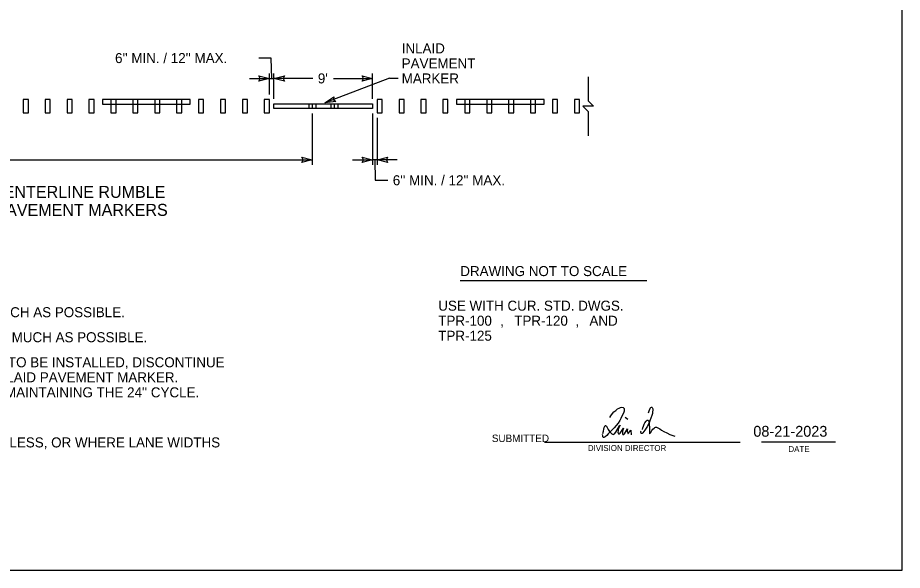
# Model space of a CAD drawing. Extents: x -1 to 1007, y -3 to 1000.
# Drawn here: x 21.4 to 42.77, y -3.17 to 10.18 of the extents above; entities that cross this region are included whole.
import ezdxf

# ---------------------------------------------------------------- set-up
doc = ezdxf.new("R2010")
doc.units = 0
for name, color, linetype in [('BR 2020 Reprint', 7, 'Continuous'), ('Level 1', 7, 'Continuous'), ('SB_STD_SEPIA', 7, 'Continuous'), ('TR 2024 Reprint', 7, 'Continuous')]:
    doc.layers.add(name, color=color, linetype=linetype)

msp = doc.modelspace()

# ---------------------------------------------------------------- linework, layer by layer
at = {"layer": 'Level 1'}
for p, q in [((27.525, 9.209), (27.223, 9.209)), ((27.535, 8.718), (27.525, 9.209)), ((27.48, 8.326), (27.48, 8.839)), ((27.59, 8.225), (27.59, 8.839)), ((29.972, 8.225), (29.972, 8.839)), ((26.996, 8.718), (27.48, 8.718)), ((27.48, 8.718), (27.59, 8.718)), ((28.532, 8.718), (27.59, 8.718)), ((29.03, 8.718), (29.972, 8.718)), ((30.378, 8.721), (30.589, 8.721)), ((35.177, 8.755), (35.177, 8.175)), ((28.432, 8.104), (28.432, 8.047)), ((28.432, 8.047), (28.432, 7.989)), ((28.516, 8.104), (28.516, 7.989)), ((28.601, 8.104), (28.601, 7.989)), ((28.961, 8.104), (28.961, 7.989)), ((29.046, 8.104), (29.046, 7.989)), ((29.13, 8.104), (29.13, 7.989)), ((28.516, 7.868), (28.516, 6.627)), ((29.972, 7.868), (29.972, 6.627)), ((30.082, 7.767), (30.082, 6.627)), ((20.395, 6.748), (28.516, 6.748)), ((29.488, 6.748), (29.972, 6.748)), ((30.082, 6.748), (29.972, 6.748)), ((30.027, 6.748), (30.037, 6.257)), ((30.566, 6.748), (30.082, 6.748)), ((30.037, 6.257), (30.339, 6.257))]:
    msp.add_line(p, q, dxfattribs=at)
for points in [[(-1.234, -3.166), (42.766, -3.166), (42.766, 23.535), (-1.234, 23.535)], [(27.48, 8.718), (27.226, 8.654), (27.258, 8.718), (27.226, 8.781)], [(27.59, 8.718), (27.844, 8.781), (27.813, 8.718), (27.844, 8.654)], [(29.972, 8.718), (29.718, 8.654), (29.75, 8.718), (29.718, 8.781)], [(21.535, 7.888), (21.658, 7.888), (21.658, 8.205), (21.535, 8.205)], [(22.064, 7.888), (22.187, 7.888), (22.187, 8.205), (22.064, 8.205)], [(22.593, 7.888), (22.717, 7.888), (22.717, 8.205), (22.593, 8.205)], [(23.122, 7.888), (23.246, 7.888), (23.246, 8.205), (23.122, 8.205)], [(23.449, 8.099), (25.566, 8.099), (25.566, 8.205), (23.449, 8.205)], [(23.652, 7.888), (23.775, 7.888), (23.775, 8.205), (23.652, 8.205)], [(24.181, 7.888), (24.304, 7.888), (24.304, 8.205), (24.181, 8.205)], [(24.71, 7.888), (24.834, 7.888), (24.834, 8.205), (24.71, 8.205)], [(25.24, 7.888), (25.363, 7.888), (25.363, 8.205), (25.24, 8.205)], [(25.769, 7.888), (25.892, 7.888), (25.892, 8.205), (25.769, 8.205)], [(26.298, 7.888), (26.422, 7.888), (26.422, 8.205), (26.298, 8.205)], [(26.827, 7.888), (26.951, 7.888), (26.951, 8.205), (26.827, 8.205)], [(27.357, 7.888), (27.48, 7.888), (27.48, 8.205), (27.357, 8.205)], [(28.822, 8.126), (29.036, 8.276), (29.029, 8.205), (29.082, 8.157)], [(30.082, 7.888), (30.206, 7.888), (30.206, 8.205), (30.082, 8.205)], [(30.611, 7.888), (30.735, 7.888), (30.735, 8.205), (30.611, 8.205)], [(31.141, 7.888), (31.264, 7.888), (31.264, 8.205), (31.141, 8.205)], [(31.67, 7.888), (31.793, 7.888), (31.793, 8.205), (31.67, 8.205)], [(31.996, 8.099), (34.113, 8.099), (34.113, 8.205), (31.996, 8.205)], [(32.199, 7.888), (32.323, 7.888), (32.323, 8.205), (32.199, 8.205)], [(32.728, 7.888), (32.852, 7.888), (32.852, 8.205), (32.728, 8.205)], [(33.258, 7.888), (33.381, 7.888), (33.381, 8.205), (33.258, 8.205)], [(33.787, 7.888), (33.91, 7.888), (33.91, 8.205), (33.787, 8.205)], [(34.316, 7.888), (34.44, 7.888), (34.44, 8.205), (34.316, 8.205)], [(34.845, 7.888), (34.969, 7.888), (34.969, 8.205), (34.845, 8.205)], [(28.516, 6.748), (28.262, 6.685), (28.294, 6.748), (28.262, 6.812)], [(29.972, 6.748), (29.718, 6.685), (29.75, 6.748), (29.718, 6.812)], [(30.082, 6.748), (30.336, 6.812), (30.305, 6.748), (30.336, 6.685)]]:
    msp.add_lwpolyline(points, close=True, dxfattribs=at)
for points in [[(30.378, 8.721), (28.822, 8.126)], [(35.177, 8.391), (35.177, 8.175), (35.305, 8.047), (35.048, 8.047), (35.177, 7.918), (35.177, 7.328)], [(27.59, 8.104), (29.972, 8.104), (29.972, 7.989), (27.59, 7.989), (27.59, 8.047), (27.59, 8.104)], [(32.085, 3.838), (36.597, 3.838)]]:
    msp.add_lwpolyline(points, dxfattribs=at)
at = {"layer": 'SB_STD_SEPIA'}
for p, q in [((34.127, -0.068), (38.853, -0.068)), ((41.156, -0.068), (39.367, -0.068))]:
    msp.add_line(p, q, dxfattribs=at)
at = {"layer": 'TR 2024 Reprint'}
msp.add_line((36.072, 0.537), (36.14, 0.483), dxfattribs=at)
for points in [[(35.703, 0.527), (35.727, 0.563), (35.764, 0.621), (35.802, 0.665), (35.844, 0.698), (35.885, 0.732), (35.927, 0.755), (35.963, 0.769), (35.994, 0.772), (36.027, 0.767), (36.048, 0.746), (36.051, 0.715), (36.049, 0.678), (36.031, 0.628), (36.003, 0.573), (35.967, 0.499), (35.944, 0.453), (35.904, 0.392), (35.855, 0.336), (35.806, 0.28), (35.717, 0.189), (35.663, 0.133), (35.626, 0.095), (35.59, 0.057), (35.561, 0.045), (35.543, 0.044), (35.533, 0.06), (35.53, 0.083), (35.525, 0.117)], [(36.637, 0.642), (36.653, 0.689), (36.666, 0.726), (36.679, 0.75), (36.691, 0.767), (36.706, 0.774), (36.718, 0.774), (36.728, 0.764), (36.738, 0.739), (36.74, 0.706), (36.736, 0.66), (36.731, 0.625), (36.717, 0.574), (36.695, 0.512), (36.679, 0.466), (36.652, 0.4), (36.631, 0.356), (36.608, 0.315), (36.58, 0.272), (36.549, 0.224), (36.522, 0.188), (36.5, 0.159), (36.483, 0.143), (36.474, 0.142), (36.462, 0.14), (36.457, 0.15), (36.454, 0.167), (36.454, 0.19), (36.458, 0.201)], [(36.489, 0.239), (36.499, 0.277), (36.513, 0.318), (36.531, 0.361), (36.551, 0.4), (36.576, 0.437), (36.593, 0.455), (36.606, 0.463), (36.619, 0.465), (36.632, 0.457), (36.642, 0.442), (36.654, 0.377), (36.658, 0.272), (36.659, 0.184), (36.66, 0.128), (36.691, 0.167), (36.72, 0.21), (36.744, 0.243), (36.77, 0.268), (36.788, 0.285), (36.808, 0.292), (36.829, 0.292), (36.864, 0.279), (36.908, 0.251), (36.953, 0.224), (37.01, 0.189), (37.077, 0.152), (37.154, 0.115), (37.223, 0.088), (37.274, 0.076)], [(35.534, 0.136), (35.548, 0.195), (35.56, 0.244), (35.569, 0.282), (35.58, 0.317), (35.591, 0.33), (35.601, 0.331), (35.619, 0.319), (35.637, 0.286), (35.663, 0.24), (35.697, 0.189), (35.733, 0.151), (35.752, 0.13), (35.766, 0.122), (35.788, 0.117), (35.802, 0.123), (35.814, 0.134), (35.844, 0.174), (35.939, 0.326), (35.95, 0.344), (35.908, 0.262), (35.903, 0.234), (35.901, 0.202), (35.898, 0.171), (35.901, 0.148), (35.908, 0.133), (35.92, 0.128), (35.937, 0.131), (35.953, 0.144), (36.032, 0.268), (36.007, 0.198), (36.005, 0.166), (36.008, 0.137), (36.019, 0.118), (36.027, 0.114), (36.044, 0.114), (36.056, 0.128), (36.131, 0.25), (36.122, 0.21), (36.121, 0.187), (36.126, 0.169), (36.135, 0.143), (36.145, 0.142), (36.21, 0.221), (36.216, 0.111)]]:
    msp.add_lwpolyline(points, dxfattribs=at)

# ---------------------------------------------------------------- texts
at = {"layer": 'BR 2020 Reprint'}
msp.add_text('08-21-2023', height=0.2616, dxfattribs=at).set_placement((39.168, 0.062))
at = {"layer": 'Level 1'}
for s, height, p in [('INLAID', 0.242, (30.675, 9.322)), ("6'' MIN. / 12'' MAX.", 0.242, (23.752, 9.088)), ('PAVEMENT', 0.242, (30.675, 8.959)), ("9'", 0.242, (28.65, 8.597)), ('MARKER', 0.242, (30.675, 8.596)), ("6'' MIN. / 12'' MAX.", 0.242, (30.46, 6.136)), ('GAP DETAILS FOR INSTALLATION OF CENTERLINE RUMBLE', 0.2904, (13.683, 5.832)), ('STRIPS IN CONJUNCTION WITH INLAID PAVEMENT MARKERS', 0.2904, (13.46, 5.397)), ('DRAWING NOT TO SCALE', 0.242, (32.09, 3.942)), ('USE WITH CUR. STD. DWGS.', 0.242, (31.558, 3.106)), ('DISTANCES SHOWN ARE APPROXIMATE. MAINTAIN RUMBLE STRIP DIMENSIONS AND SPACING AS MUCH AS POSSIBLE.', 0.242, (5.072, 2.949)), ('TPR-100', 0.242, (31.558, 2.743)), (',', 0.242, (33.053, 2.743)), ('TPR-120', 0.242, (33.394, 2.743)), (',', 0.242, (34.87, 2.743)), ('AND', 0.242, (35.21, 2.743)), ('CENTERLINE RUMBLE STRIPS SHALL BE INSTALLED IN LINE WITH THE CENTER OF THE ROADWAY AS MUCH AS POSSIBLE.', 0.242, (5.072, 2.344)), ('TPR-125', 0.242, (31.558, 2.38)), ('FOR ROADWAYS WHERE BOTH INLAID PAVEMENT MARKERS AND CENTERLINE RUMBLE STRIPS ARE TO BE INSTALLED, DISCONTINUE', 0.242, (5.072, 1.739)), ("THE CENTERLINE RUMBLE STRIPS 6'' MIN. / 12'' MAX. BEFORE AND AFTER THE GROOVE FOR EACH INLAID PAVEMENT MARKER.", 0.242, (5.072, 1.376)), ("INSTALL AS MANY RUMBLE STRIPS AS POSSIBLE BETWEEN ADJACENT PAVEMENT MARKERS WHILE MAINTAINING THE 24'' CYCLE.", 0.242, (5.072, 1.013)), ('CENTERLINE RUMBLE STRIPS SHOULD BE OMITTED WHERE THE POSTED SPEED LIMIT IS 45 MPH OR LESS, OR WHERE LANE WIDTHS', 0.242, (5.072, -0.197))]:
    msp.add_text(s, height=height, dxfattribs=at).set_placement(p)
at = {"layer": 'SB_STD_SEPIA'}
for s, height, p in [('SUBMITTED', 0.1789, (32.852, -0.066)), ('DIVISION DIRECTOR', 0.14314, (35.172, -0.283)), ('DATE', 0.1431, (40.016, -0.308))]:
    msp.add_text(s, height=height, dxfattribs=at).set_placement(p)

doc.saveas('drawing.dxf')
